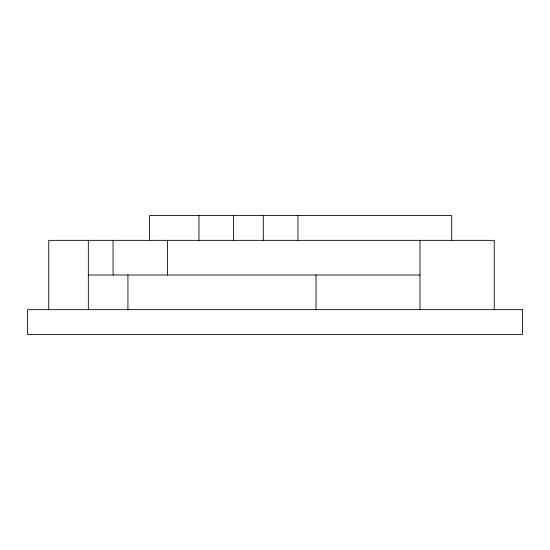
<?xml version="1.0" encoding="UTF-8"?>
<svg xmlns="http://www.w3.org/2000/svg" width="550" height="550" viewBox="0 0 550 550"><rect width="100%" height="100%" fill="white"/><g stroke="black" fill="none" stroke-linecap="round" stroke-linejoin="round"><path stroke-width="0.82" d="M88.33 275L419.98 275M494.23 309.65L494.23 240.35L48.73 240.35L48.73 309.65M451.715 240.35L451.715 215.6L149.456 215.6L149.456 240.35M419.98 240.35L419.98 309.65M316.03 275L316.03 309.65M297.956 215.6L297.956 240.35M263.306 215.6L263.306 240.35M233.606 215.6L233.606 240.35M198.956 215.6L198.956 240.35M167.53 240.35L167.53 275M127.93 275L127.93 309.65M113.08 240.35L113.08 275M88.33 240.35L88.33 309.65M522.5 309.65L27.5 309.65L27.5 334.4L522.5 334.4L522.5 309.65"/></g></svg>
